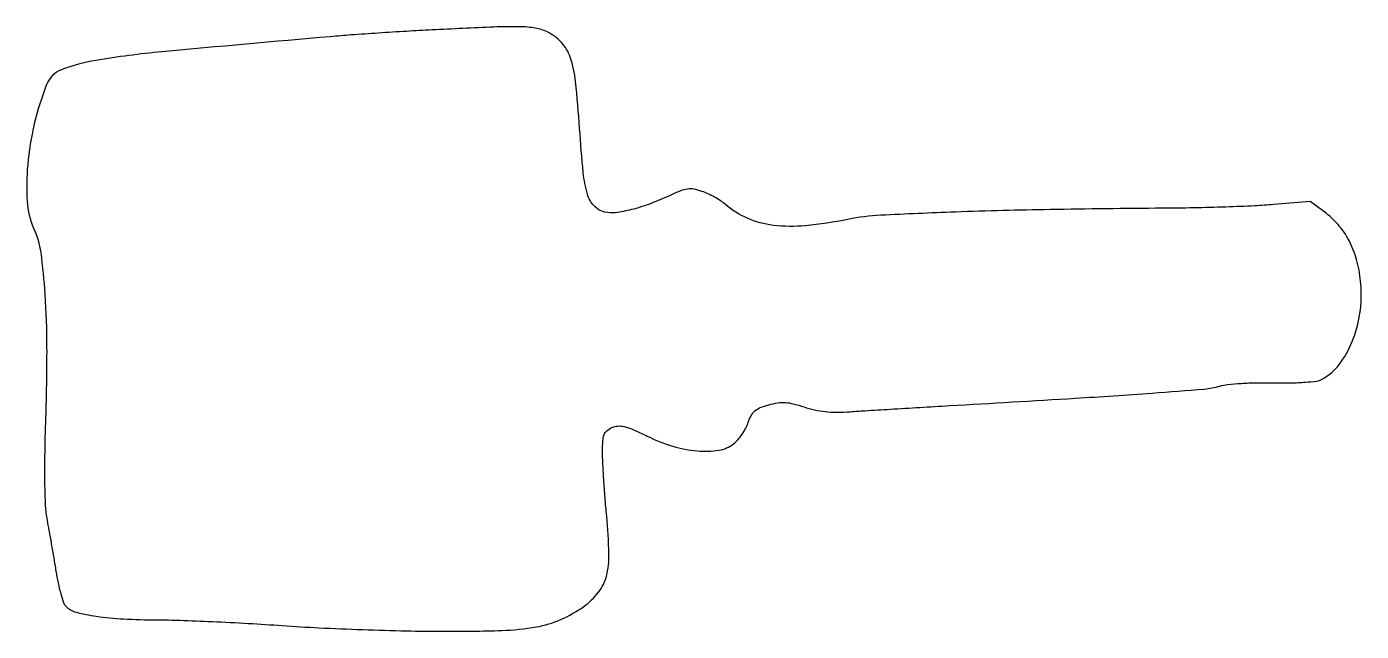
# Model space of a CAD drawing. Extents: x 0 to 348, y 1 to 159.
import ezdxf

# ---------------------------------------------------------------- set-up
doc = ezdxf.new("R2010")
doc.units = 0

msp = doc.modelspace()

# ---------------------------------------------------------------- linework, layer by layer
msp.add_lwpolyline([(105.5, 157.911321, 0.002344), (98.917244, 157.552343, 0.001657), (91.528125, 157.090065, 0.001672), (84.469565, 156.601258, 0.003533), (79, 156.16523, 0.001637), (35.156101, 152.213386, 0.018468), (17.84867, 149.948958, 0.049509), (8.892638, 147.509174, 0.211203), (5.048348, 143.69711, 0.035405), (1.83145, 133.39049, 0.035417), (0.101329, 122.734242, 0.037898), (-0.036839, 113.132608, 0.089907), (1.660464, 106.217881, -0.071118), (3.487951, 99.815348, -0.017786), (4.581199, 88.971053, -0.015632), (5.051326, 75.002838, -0.008743), (4.794507, 58, 0.003687), (4.536619, 47.774275, 0.007549), (4.514622, 39.753598, 0.008802), (4.697438, 33.653081, 0.036576), (5.140449, 30, -0.003832), (5.640686, 27.343653, -0.001689), (6.263354, 23.823901, -0.001672), (6.89846, 20.087603, -0.002246), (7.447278, 16.698387, 0.013863), (8.021963, 13.606435, 0.017202), (8.734229, 10.768382, 0.015635), (9.479007, 8.455743, 0.111097), (10.104836, 7.466593, 0.133986), (12.705554, 5.980928, 0.026759), (17.994706, 4.913597, 0.023528), (25.067683, 4.214153, 0.012427), (33.88649, 3.978908, -0.008173), (39.768924, 3.872065, -0.002827), (48.257281, 3.530986, -0.002808), (57.608486, 3.049627, -0.003259), (66.5, 2.483686, 0.005371), (76.049747, 1.916336, 0.003177), (87.455864, 1.434201, 0.003178), (98.848, 1.097647, 0.005452), (108.34975, 0.981027, 0.007972), (123.770195, 1.205795, 0.035996), (132.72218, 2.126413, 0.058877), (139.129895, 4.052938, 0.054597), (145.090314, 7.455878, 0.069146), (148.962, 11.17963, 0.104955), (151.018205, 15.354381, 0.069026), (151.671586, 21.233604, 0.016563), (151.078861, 31.055283, -0.003745), (150.668218, 35.823576, -0.003543), (150.320738, 40.6866, -0.00352), (150.073964, 44.995535, -0.012381), (150.003417, 47.771439, -0.013968), (150.084845, 50.75491, -0.076888), (150.417234, 52.324428, -0.1276), (151.127554, 53.327872, -0.068468), (152.418092, 54.144634, -0.086068), (153.990941, 54.556002, -0.080624), (155.648457, 54.428455, -0.045074), (157.88756, 53.667042, -0.009294), (161.668092, 51.903557, 0.040555), (168.288453, 49.305386, 0.051301), (174.741042, 48.061721, 0.059719), (180.294772, 48.236183, 0.129969), (184.177609, 49.920035, 0.04749), (185.286535, 50.979485, 0.028142), (186.404586, 52.428935, 0.027977), (187.365917, 54.01527, 0.042553), (187.998763, 55.496253, -0.040737), (188.781268, 57.346005, -0.094439), (189.713315, 58.522576, -0.084293), (191.082413, 59.351351, -0.027843), (193.321155, 60.094441, -0.028248), (195.704793, 60.598331, -0.05348), (197.663855, 60.686525, -0.047769), (199.738081, 60.357452, -0.018347), (202.538024, 59.523456, 0.027596), (205.261495, 58.766762, 0.028536), (208.021506, 58.324829, 0.02596), (211.036379, 58.17454, 0.016663), (214.538024, 58.298633, -0.001655), (218.396886, 58.551503, -0.000363), (225.03617, 58.959669, -0.000378), (232.715285, 59.420352, -0.000362), (240.5, 59.87581, 0.000739), (273.272169, 61.817942, 0.002964), (293.307389, 63.154213, 0.002658), (306.909591, 64.215162, 0.052998), (311, 64.997813, -0.048606), (312.992906, 65.397263, -0.010098), (316.55625, 65.684676, -0.010516), (320.723434, 65.848347, -0.009753), (325, 65.842869, 0.008735), (329.516924, 65.827888, 0.015153), (333.264591, 65.994605, 0.015863), (336.171309, 66.305292, 0.090235), (337.642139, 66.789751, 0.106354), (342.072496, 70.598381, 0.065685), (345.485209, 76.591797, 0.059878), (347.48416, 83.904688, 0.05689), (347.74295, 91.613526, 0.041975), (346.796159, 97.334802, 0.052255), (344.937214, 102.391008, 0.055996), (342.20694, 106.663706, 0.061904), (338.67651, 110.064281), (334.5, 113.193492), (325, 112.346746, -0.010653), (320.056157, 112.012076, -0.003249), (312.5625, 111.713752, -0.003251), (304.162431, 111.488655, -0.003546), (296, 111.380921, 0.002747), (266.700922, 111.041034, 0.004588), (242.053899, 110.393432, 0.004094), (222.537527, 109.541354, 0.036335), (214, 108.473267, -0.024549), (202.961764, 106.827475, -0.0554), (194.518872, 106.926822, -0.071858), (187.76941, 108.765198, -0.077266), (182, 112.411469, 0.033796), (180.786157, 113.334769, 0.018466), (179.186763, 114.306111, 0.018328), (177.481566, 115.177025, 0.027686), (175.933661, 115.795622, 0.034662), (173.793723, 116.35468, 0.07993), (172.136316, 116.398978, 0.062445), (170.309461, 115.91783, 0.01501), (167.433661, 114.660142, -0.021683), (162.399188, 112.537945, -0.027059), (157.554743, 111.031597, -0.029389), (153.373107, 110.233453, -0.094213), (150.553242, 110.397281, -0.144463), (147.788496, 112.027777, -0.115787), (146.062476, 115.0391, -0.048746), (144.971816, 120.63469, -0.006982), (144.02499, 132.280683, 0.009664), (142.968649, 144.464248, 0.054885), (141.578888, 150.813912, 0.105853), (139.293016, 154.661679, 0.095478), (135.555054, 157.406851, 0.069062), (132.436097, 158.389318, 0.037635), (128.431434, 158.758865, 0.01513), (121.661648, 158.667635, 0.001515)], format="xyb", close=True)

doc.saveas('drawing.dxf')
